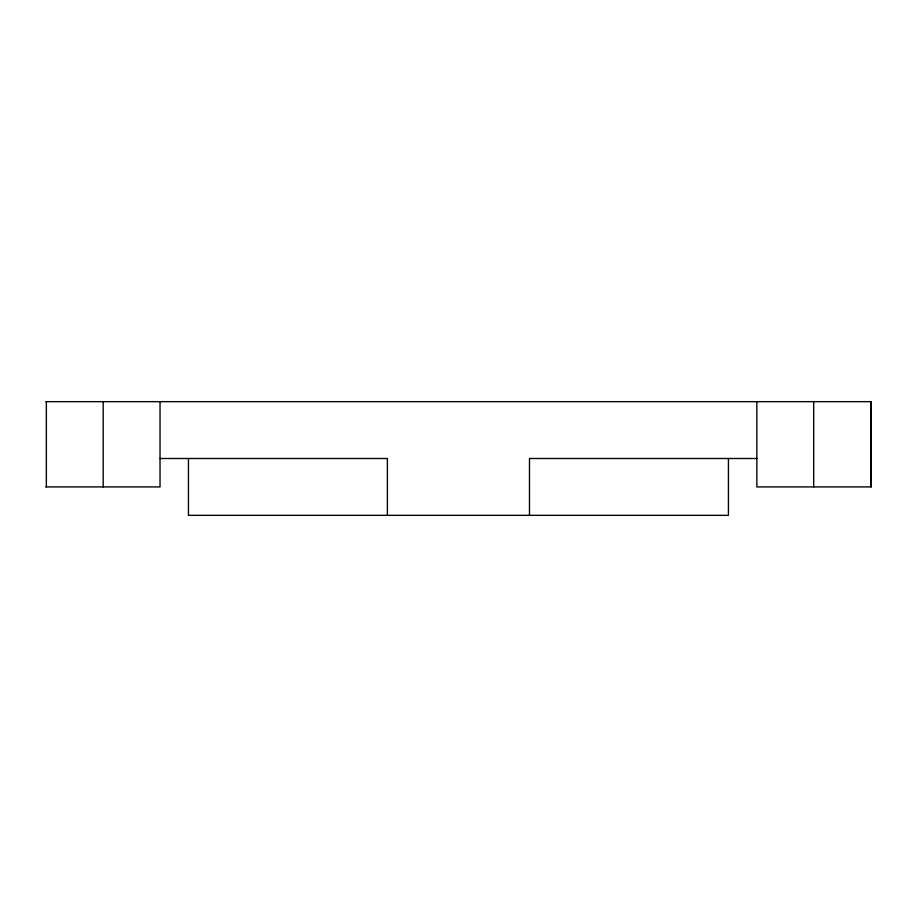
<?xml version="1.0" encoding="UTF-8"?>
<svg xmlns="http://www.w3.org/2000/svg" width="917" height="917" viewBox="0 0 917 917"><rect width="100%" height="100%" fill="white"/><g stroke="black" fill="none" stroke-linecap="round" stroke-linejoin="round"><path stroke-width="1.38" d="M45.85 401.657L871.15 401.657L871.15 486.916L756.857 486.916L756.857 401.657M160.028 458.5L387.387 458.5L387.387 515.343M756.857 458.5L529.487 458.5L529.487 515.343M45.85 486.916L160.028 486.916L160.028 401.657M871.035 401.657L871.035 486.916M813.688 401.657L813.688 486.916M728.43 458.5L728.43 515.343L188.455 515.343L188.455 458.5M103.185 401.657L103.185 486.916M46.354 401.657L46.354 486.916"/></g></svg>
